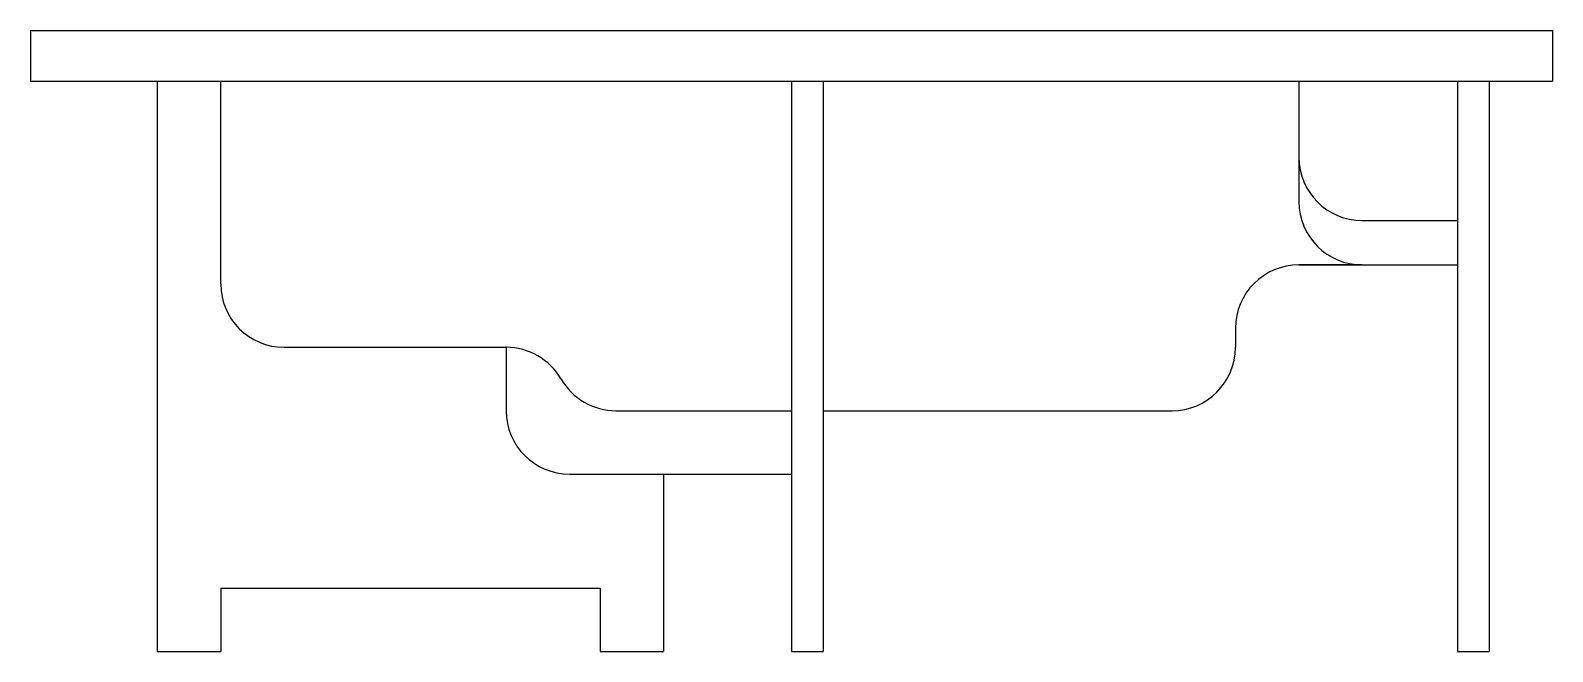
# Model space of a CAD drawing. Header units: millimetres. Extents: x 724.57 to 726.97, y 766.02 to 767.
import ezdxf

# ---------------------------------------------------------------- set-up
doc = ezdxf.new("R2010")
doc.units = ezdxf.units.MM
doc.layers.add('Acqualife', color=3, linetype='Continuous')

msp = doc.modelspace()

# ---------------------------------------------------------------- linework, layer by layer
at = {"layer": 'Acqualife'}
for p, q in [((724.5699, 766.9966), (726.9699, 766.9966)), ((724.5699, 766.9966), (724.5699, 766.9166)), ((726.9699, 766.9966), (726.9699, 766.9166)), ((724.5699, 766.9166), (726.9699, 766.9166))]:
    msp.add_line(p, q, dxfattribs=at)
at = {"layer": 'Acqualife', "color": 2}
for p, q in [((724.7699, 766.9166), (724.7699, 766.5966)), ((724.7699, 766.9166), (724.7699, 766.0166)), ((724.8699, 766.5966), (724.8699, 766.9166)), ((725.7699, 766.9166), (725.7699, 766.0166)), ((725.8199, 766.9166), (725.8199, 766.0166)), ((726.5699, 766.9166), (726.5699, 766.7266)), ((726.8199, 766.9166), (726.8199, 766.0166)), ((726.8699, 766.9166), (726.8699, 766.0166)), ((726.6699, 766.6966), (726.8199, 766.6966)), ((726.5699, 766.6266), (726.8199, 766.6266)), ((726.6699, 766.6266), (726.5699, 766.6266)), ((726.4699, 766.5266), (726.4699, 766.4966)), ((724.9699, 766.4966), (725.3199, 766.4966)), ((725.3199, 766.4966), (725.3199, 766.3966)), ((725.4931, 766.3966), (725.7699, 766.3966)), ((725.8199, 766.3966), (726.3699, 766.3966)), ((725.4199, 766.2966), (725.7699, 766.2966)), ((725.568, 766.2966), (725.568, 766.0166)), ((724.8699, 766.1166), (724.8699, 766.0166)), ((724.8699, 766.1166), (725.468, 766.1166)), ((725.468, 766.1166), (725.468, 766.0166)), ((724.7699, 766.0166), (724.8699, 766.0166)), ((725.468, 766.0166), (725.568, 766.0166)), ((725.7699, 766.0166), (725.8199, 766.0166)), ((726.8199, 766.0166), (726.8699, 766.0166))]:
    msp.add_line(p, q, dxfattribs=at)
for centre, start, end in [((726.6699, 766.7966), 180, 270), ((726.6699, 766.7266), 180, 270), ((726.5699, 766.5266), 90, 180), ((724.9699, 766.5966), 180, 270), ((725.3199, 766.3966), 30, 90), ((726.3699, 766.4966), 270, 0), ((725.4931, 766.4966), 210, 270), ((725.4199, 766.3966), 180, 270)]:
    msp.add_arc(centre, 0.1, start, end, dxfattribs=at)

doc.saveas('drawing.dxf')
